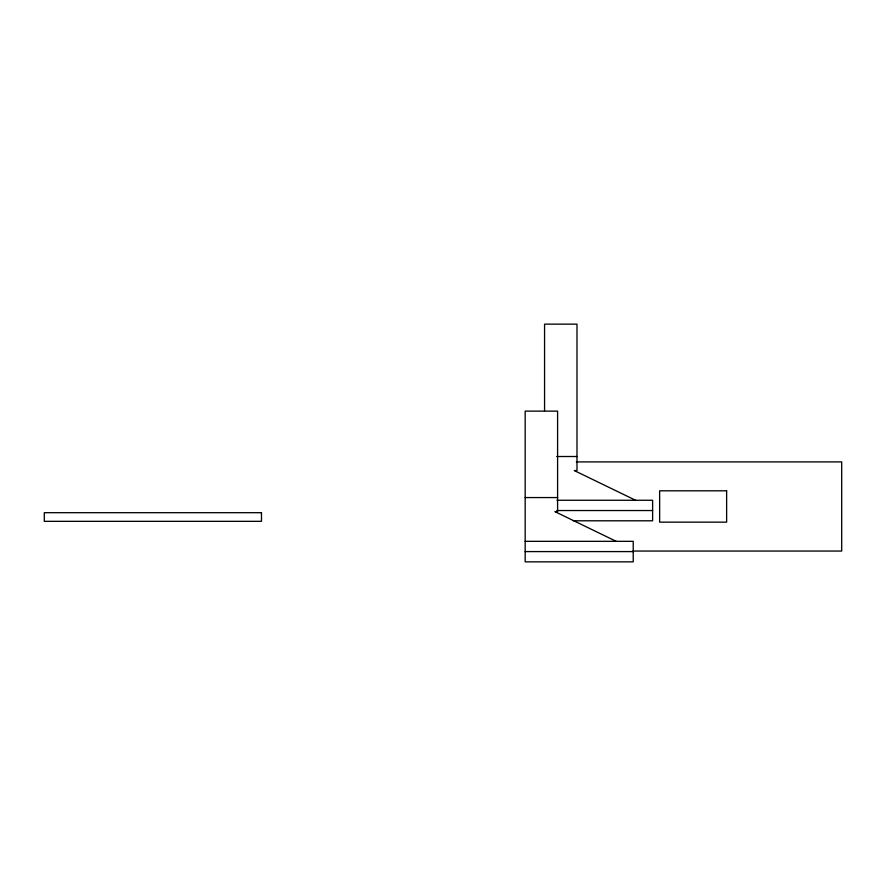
<?xml version="1.0" encoding="UTF-8"?>
<svg xmlns="http://www.w3.org/2000/svg" width="886" height="886" viewBox="0 0 886 886"><rect width="100%" height="100%" fill="white"/><g stroke="black" fill="none" stroke-linecap="round" stroke-linejoin="round"><path stroke-width="1.33" d="M556.718 456.511L576.985 456.511M576.354 461.905L841.7 461.905L841.7 551.048L632.936 551.048M525.176 497.567L557.593 497.567M556.984 500.269L652.617 500.269L652.617 520.791L573.286 520.791M556.873 510.535L652.617 510.535M525.176 541.324L633.224 541.324L633.224 561.857L525.176 561.857L525.176 411.126L557.593 411.126L557.593 511.61L554.891 511.61L616.191 541.324M525.176 551.59L633.224 551.59M635.583 500.269L574.283 470.555L576.985 470.555L576.985 324.143L544.569 324.143L544.569 411.004M726.631 490.811L659.638 490.811L659.638 522.142L726.631 522.142L726.631 490.811M261.481 512.695L44.3 512.695L44.3 521.333L261.481 521.333L261.481 512.695"/></g></svg>
